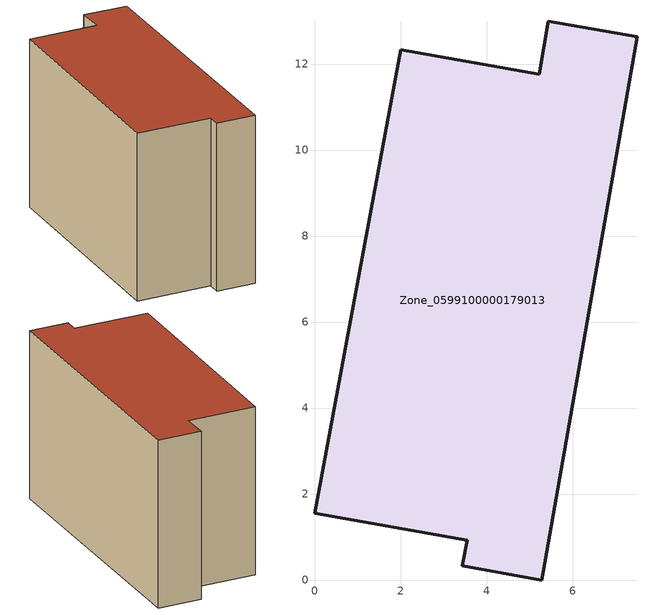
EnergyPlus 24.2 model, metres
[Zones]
Zone_0599100000179013
 floor ground (C_G): 7.5,12.64 5.29,0 3.44,0.33 3.55,0.93 0,1.55 2,12.33 5.23,11.76 5.44,13 z0
 wall outside (C_F): 5.29,0 7.5,12.64 5.44,13 5.23,11.76 2,12.33 0,1.55 3.55,0.93 3.44,0.33 5.29,0 z0:8.1
 roof outside (C_R): 5.23,11.76 2,12.33 0,1.55 3.55,0.93 3.44,0.33 5.29,0 7.5,12.64 5.44,13 z8.1
[BUILDING]
Pand.0599100000179013: North Axis=0; Terrain=City; Loads Convergence Tolerance Value=0.04; Temperature Convergence Tolerance Value=0.4; Solar Distribution=FullExterior; Maximum Number of Warmup Days=25; Minimum Number of Warmup Days=1
[Site:Location]
Rotterdam.The.Hague.AP_ZH_NLD Design_Conditions: Latitude=51.96; Longitude=4.45; Time Zone=1; Elevation=-4.5
[SITE:GROUNDTEMPERATURE:BUILDINGSURFACE]
18, 18, 18, 18, 18, 18, 18, 18, 18, 18, 18, 18
[MATERIAL] Thermal Absorptance=0.9; Solar Absorptance=0.7; Visible Absorptance=0.7
Name | Roughness | Thickness | Conductivity | Density | Specific Heat
G.TI.1975-1991 | MediumSmooth | 0.15 | 0.288461 | 540 | 1210
F.TI.1975-1991 | Rough | 0.3 | 0.230769 | 1920 | 840
R.TI.1975-1991 | MediumRough | 0.2 | 0.153846 | 1500 | 1000
[CONSTRUCTION]
C_G: G.TI.1975-1991
C_F: F.TI.1975-1991
C_R: R.TI.1975-1991
[ZONE]
Zone_0599100000179013: Type=1; Multiplier=1; Ceiling Height=Autocalculate; Volume=Autocalculate; Floor Area=autocalculate; Part of Total Floor Area=Yes
[ZONEINFILTRATION:DESIGNFLOWRATE]
Infil_Zone_0599100000179013: Zone or ZoneList or Space or SpaceList=Zone_0599100000179013; Schedule=AlwaysOn; Design Flow Rate Calculation Method=Flow/Area; Flow Rate per Floor Area=0.003; Constant Term Coefficient=1; Temperature Term Coefficient=0; Velocity Term Coefficient=0; Velocity Squared Term Coefficient=0
[HVACTEMPLATE:ZONE:IDEALLOADSAIRSYSTEM]
Zone_0599100000179013: Maximum Heating Supply Air Temperature=50; Minimum Cooling Supply Air Temperature=13; Maximum Heating Supply Air Humidity Ratio=0.0156; Minimum Cooling Supply Air Humidity Ratio=0.0077; Heating Limit=NoLimit; Cooling Limit=NoLimit; Dehumidification Control Type=ConstantSensibleHeatRatio; Cooling Sensible Heat Ratio=0.7; Dehumidification Setpoint=60; Humidification Control Type=None; Humidification Setpoint=30; Outdoor Air Method=None; Outdoor Air Flow Rate per Person=0.00944; Outdoor Air Flow Rate per Zone Floor Area=0; Outdoor Air Flow Rate per Zone=0; Demand Controlled Ventilation Type=None; Outdoor Air Economizer Type=NoEconomizer; Heat Recovery Type=None; Sensible Heat Recovery Effectiveness=0.7; Latent Heat Recovery Effectiveness=0.65
[ZONECONTROL:THERMOSTAT]
ThermostatControl_Zone_0599100000179013: Zone or ZoneList=Zone_0599100000179013; Control Type Schedule=DualSetpointControlType; Control 1=Thermostat_Zone_0599100000179013; Temperature Difference Between Cutout And Setpoint=0
[THERMOSTATSETPOINT:DUALSETPOINT]
Thermostat_Zone_0599100000179013: Heating Setpoint Temperature Schedule=HeatingSetpoint_Zone_0599100000179013; Cooling Setpoint Temperature Schedule=CoolingSetpoint_Zone_0599100000179013
[SCHEDULE:COMPACT]
HeatingSetpoint_Zone_0599100000179013: Through: 12/31, For: AllDays, Until: 24:00, 21
CoolingSetpoint_Zone_0599100000179013: Through: 12/31, For: AllDays, Until: 24:00, 24
DualSetpointControlType: Through: 12/31, For: AllDays, Until: 24:00, 4
AlwaysOn: Through: 12/31, For: AllDays, Until: 24:00, 1
